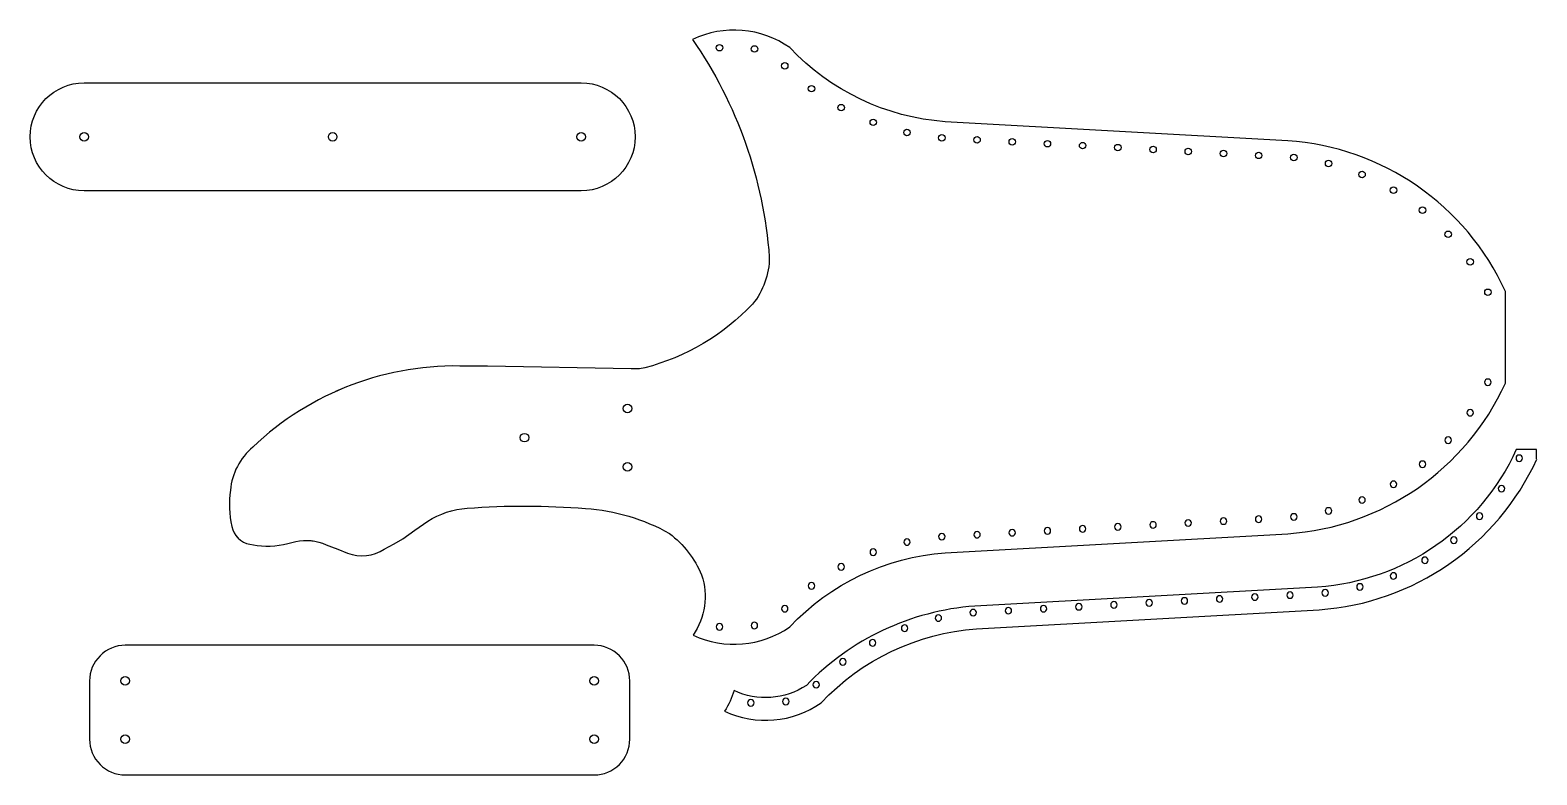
# Model space of a CAD drawing. Header units: millimetres. Extents: x 703 to 1052, y 1798 to 1970.
import ezdxf

# ---------------------------------------------------------------- set-up
doc = ezdxf.new("R2010")
doc.units = ezdxf.units.MM

# ---------------------------------------------------------------- blocks, each defined once
blk = doc.blocks.new('*U41')
at = {"color": 7, "true_color": 0xffffff}
blk.add_circle((0.46, -0.01), 0.75, dxfattribs=at)
blk = doc.blocks.new('*U46')
at = {"color": 0, "linetype": 'ByBlock', "lineweight": -2, "transparency": 16777216}
for p, rotation in [((3317.03, 1239.68), 11.93217150224645), ((3325.13, 1239.6), 346.881948192753), ((3332.27, 1235.92), 315.0422283150401), ((3338.43, 1230.57), 322.9847636115123), ((3345.26, 1226.13), 330.9272989079846), ((3352.64, 1222.67), 338.8698342044568), ((3360.43, 1220.27), 346.8123695009291), ((3368.48, 1218.96), 354.7549047974013), ((3376.62, 1218.48), 356.8283279256142), ((3384.77, 1218.03), 356.8283279256142), ((3392.91, 1217.58), 356.8283279256142), ((3401.06, 1217.13), 356.8283279256142), ((3409.2, 1216.68), 356.8283279256142), ((3417.35, 1216.23), 356.8283279256142), ((3425.5, 1215.77), 356.8283279256142), ((3433.64, 1215.32), 356.8283279256142), ((3441.79, 1214.87), 356.8283279256142), ((3449.93, 1214.39), 354.8515362582249), ((3457.98, 1213.07), 346.5204716475162), ((3465.74, 1210.6), 338.1894070368076), ((3473.07, 1207.03), 329.8583424260991), ((3479.81, 1202.44), 321.5272778153904), ((3485.8, 1196.91), 313.1962132046817), ((3490.93, 1190.58), 304.8651485939732), ((3495.1, 1183.57), 296.5340839832646)]:
    blk.add_blockref('*U41', p, dxfattribs=dict(at, rotation=rotation))
blk = doc.blocks.new('*U47')
at = {"color": 7, "true_color": 0xffffff}
blk.add_circle((0.46, -0.01), 0.75, dxfattribs=at)
blk = doc.blocks.new('*U48')
at = {"color": 0, "linetype": 'ByBlock', "lineweight": -2, "transparency": 16777216}
for p, rotation in [((3264.96, 1161.94), 11.93217150224784), ((3273.05, 1161.85), 346.881948192753), ((3280.2, 1158.17), 315.0422283150399), ((3286.35, 1152.83), 322.9847636115122), ((3293.19, 1148.38), 330.9272989079844), ((3300.57, 1144.92), 338.8698342044565), ((3308.36, 1142.52), 346.8123695009288), ((3316.4, 1141.21), 354.7549047974011), ((3324.55, 1140.74), 356.8283279256148), ((3332.69, 1140.28), 356.8283279256148), ((3340.84, 1139.83), 356.8283279256144), ((3348.98, 1139.38), 356.8283279256148), ((3357.13, 1138.93), 356.8283279256148), ((3365.28, 1138.48), 356.8283279256148), ((3373.42, 1138.03), 356.8283279256144), ((3381.57, 1137.58), 356.8283279256148), ((3389.71, 1137.13), 356.8283279256148), ((3397.86, 1136.64), 354.8515362582244), ((3405.9, 1135.32), 346.5204716475158), ((3413.67, 1132.85), 338.1894070368072), ((3421, 1129.28), 329.8583424260988), ((3427.73, 1124.69), 321.5272778153903), ((3433.73, 1119.17), 313.1962132046817), ((3438.86, 1112.84), 304.8651485939732), ((3443.02, 1105.83), 296.5340839832646)]:
    blk.add_blockref('*U47', p, dxfattribs=dict(at, rotation=rotation))
blk = doc.blocks.new('*U42')
at = {"color": 7, "true_color": 0xffffff}
blk.add_circle((0.46, -0.01), 0.75, dxfattribs=at)
blk = doc.blocks.new('*U43')
at = {"color": 0, "linetype": 'ByBlock', "lineweight": -2, "transparency": 16777216}
for p, rotation in [((3264.96, 1161.94), 11.93217150224784), ((3273.05, 1161.85), 346.881948192753), ((3280.2, 1158.17), 315.0422283150399), ((3286.35, 1152.83), 322.9847636115122), ((3293.19, 1148.38), 330.9272989079844), ((3300.57, 1144.92), 338.8698342044565), ((3308.36, 1142.52), 346.8123695009288), ((3316.4, 1141.21), 354.7549047974011), ((3324.55, 1140.74), 356.8283279256148), ((3332.69, 1140.28), 356.8283279256148), ((3340.84, 1139.83), 356.8283279256144), ((3348.98, 1139.38), 356.8283279256148), ((3357.13, 1138.93), 356.8283279256148), ((3365.28, 1138.48), 356.8283279256148), ((3373.42, 1138.03), 356.8283279256144), ((3381.57, 1137.58), 356.8283279256148), ((3389.71, 1137.13), 356.8283279256148), ((3397.86, 1136.64), 354.8515362582244), ((3405.9, 1135.32), 346.5204716475158), ((3413.67, 1132.85), 338.1894070368072), ((3421, 1129.28), 329.8583424260988), ((3427.73, 1124.69), 321.5272778153903), ((3433.73, 1119.17), 313.1962132046817), ((3438.86, 1112.84), 304.8651485939732), ((3443.02, 1105.83), 296.5340839832646)]:
    blk.add_blockref('*U42', p, dxfattribs=dict(at, rotation=rotation))

msp = doc.modelspace()

# ---------------------------------------------------------------- linework, layer by layer
for points in [[(1044.36, 1909.72, 0.275415), (993.96, 1944.6), (914.69, 1949, -0.186973), (878.75, 1966.15, 0.079545), (878.75, 1966.16, 0.270423), (856.25, 1968.03, -0.134365), (874.01, 1917.65, -0.174232), (870.13, 1906.77, -0.140673), (845.18, 1892.02, -0.064131), (842.03, 1891.77), (808.82, 1892.4), (804.1, 1892.4, 0.20342), (754.51, 1873.68, 0.196384), (749.31, 1863.7, 0.087875), (749.65, 1855.31, 0.30517), (753.79, 1851.18), (755.5, 1850.93, 0.107985), (763.57, 1851.61, -0.159428), (770.61, 1851.42), (771.44, 1851.08), (772.75, 1850.59), (774.16, 1850.03), (776.44, 1849.13, 0.243631), (784.91, 1850.03), (787.19, 1851.3), (789.25, 1852.44), (792.01, 1854.47), (794.98, 1856.52, -0.127051), (804.09, 1859.52, -0.040167), (831.49, 1859.45, -0.113032), (850.92, 1853.68, -0.129687), (858.36, 1844.07, -0.233094), (856.39, 1830.13, 0.268519), (878.75, 1832.07, 0.069655), (878.75, 1832.07, -0.18697), (914.69, 1849.23), (993.96, 1853.62, 0.275415), (1044.36, 1888.51)], [(715.48, 1933.01, -1), (715.48, 1958.01), (830.48, 1958.01, -1), (830.48, 1933.01)], [(724.99, 1797.79), (833.49, 1797.79, 0.414214), (841.74, 1806.04), (841.74, 1819.54, 0.414214), (833.49, 1827.79), (724.99, 1827.79, 0.414214), (716.74, 1819.54), (716.74, 1806.04, 0.414214)]]:
    msp.add_lwpolyline(points, format="xyb", close=True)
for points in [[(776.29, 1887.65), (776.15, 1887.62), (773.61, 1886.51)], [(799.89, 1858.77), (800.28, 1858.88)], [(750.75, 1852.98), (750.83, 1852.88)], [(768.19, 1851.99), (768.49, 1851.94)]]:
    msp.add_lwpolyline(points)
msp.add_lwpolyline([(1051.56, 1870.98), (1051.56, 1873.1), (1046.84, 1873.1, -0.275256), (1000.9, 1841.27), (921.55, 1836.87, 0.184501), (882.59, 1818.5, -0.261276), (865.85, 1817.31, -0.083007), (863.65, 1812.54, 0.268519), (886.01, 1814.48, 0.069655), (886.01, 1814.49, -0.18697), (921.95, 1831.64), (1001.22, 1836.03, 0.275415), (1051.62, 1870.92)], format="xyb")
for centre in [(715.48, 1945.51), (772.98, 1945.51), (830.48, 1945.51), (841.22, 1882.61), (817.38, 1875.86), (841.22, 1869.11), (724.99, 1819.54), (833.49, 1819.54), (724.99, 1806.04), (833.49, 1806.04)]:
    msp.add_circle(centre, 1)

# ---------------------------------------------------------------- block references
msp.add_blockref('*U46', (-2455, 726.37))
at = {"xscale": -1, "rotation": 180}
for name, p in [('*U48', (-2402.93, 2994.1)), ('*U43', (-2395.67, 2976.51))]:
    msp.add_blockref(name, p, dxfattribs=at)

doc.saveas('drawing.dxf')
